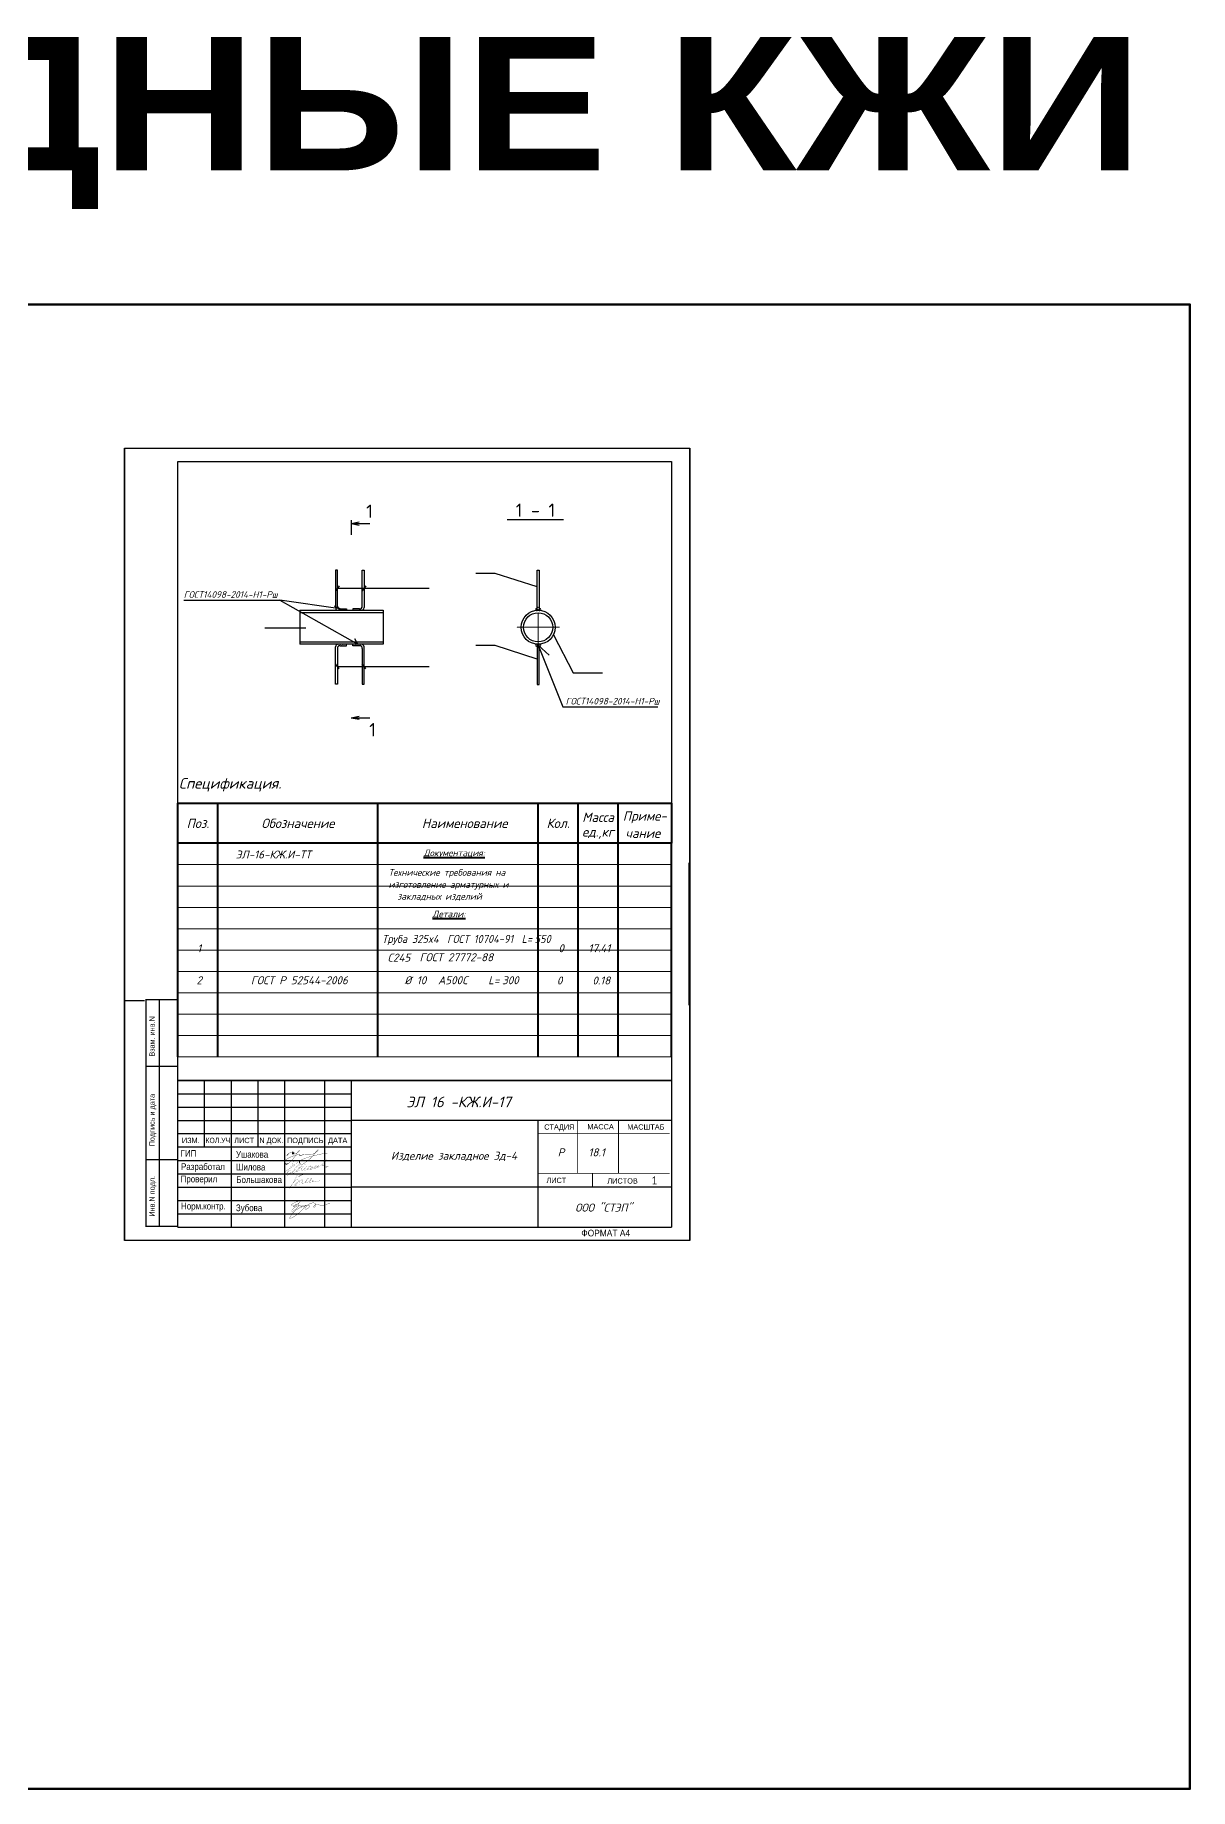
# Model space of a CAD drawing. Header units: millimetres. Extents: x -41985 to 836963, y -232665 to -4590.
# Drawn here: x 793679 to 836963, y -160899 to -95148 of the extents above; entities that cross this region are included whole.
import ezdxf
from ezdxf.enums import TextEntityAlignment as Align

# ---------------------------------------------------------------- set-up
doc = ezdxf.new("R2010")
doc.units = ezdxf.units.MM
doc.linetypes.add('осевая', pattern=[50.8, 31.75, -6.35, 6.35, -6.35])
doc.layers.get('Defpoints').update_dxf_attribs({"color": 1, "lineweight": 0})
for name, color, linetype, lineweight in [('B-FEQM-E-TEXT', 7, 'Continuous', 25), ('k_ Выноски', 7, 'Continuous', 13), ('k_ Рамка', 252, 'Continuous', 40), ('Осевая', 251, 'осевая', 5)]:
    doc.layers.add(name, color=color, linetype=linetype, lineweight=lineweight)
doc.layers.add('FORMAT', color=7, linetype='Continuous')
doc.styles.add('Arial', font='arial.ttf', dxfattribs={"height": 250})
doc.styles.get("Standard").update_dxf_attribs({"font": 'isocpeur.ttf'})
doc.styles.add('STEP PR', font='isocpeui.ttf')

# ---------------------------------------------------------------- blocks, each defined once
blk = doc.blocks.new('ЭлПодп_ Шилова')
at = {"const_width": 0.05}
for points in [[(0.47, 1, 0.068498), (5.28, 4.43, 0.674759), (4.88, 5.12, 0.182602), (3.28, 4.31, 0.517238), (3.44, 3.76, 0.173536), (4.17, 3.81, 0.067093), (2.82, 2.87, 0.126532), (1.14, -0.05, 0.810229), (1.52, -0.43, 0.068205), (6.1, 3.52, 0.98416), (5.94, 3.68, 0.159926), (3.51, 0.75, 0.726707), (3.71, 0.4, 0.064732), (7.24, 3.64, 0.955489), (7.05, 3.73, 0.108118), (4.86, 1.06, 0.999191), (5.15, 0.89, 0.073137), (8.13, 3.39, 0.92733), (7.89, 3.64, 0.143356), (6.55, 1.58, 0.700614), (6.79, 1.33, 0.103436), (8.67, 2.67, 0.872301), (8.51, 2.83, 0.212445), (7.74, 1.67, 0.410253), (8.11, 1.49, 0.069149), (10.05, 2.88, 0.728947), (9.89, 3.16, 0.149644), (8.91, 1.92, 0.622202), (9.36, 1.66, 0.105788), (10.84, 2.51, 0.768005), (10.59, 2.76, 0.203164), (10.06, 1.85, 0.679716), (10.41, 1.85, 0.151671), (12.2, 3.04, 0.946538), (11.93, 3.2, 0.166232), (11.27, 2.26, 0.686937), (11.6, 2.07, 0.154394), (13.18, 3.36, 0.13266), (12.34, 2.3, 0.096944), (16.22, 5.32, 0.94435), (15.86, 5.52, 0.126135), (14.38, 3.25, 0.22066), (15.35, 3.81, 0.198805), (14.95, 3.41, 0.84013), (15.09, 3.27, 0.067004), (15.54, 3.39, 0.217555), (15.2, 3.05, 0.527289), (15.36, 2.86, 0.012947), (16.98, 2.97, 0.072811), (15.66, 2.39)], [(1.29, 0.41, -0.178026), (2.36, 1.35, -0.659099), (2.78, 0.93, -0.130438), (1.71, -0.07, -0.62518), (1.29, 0.41)]]:
    blk.add_lwpolyline(points, format="xyb", dxfattribs=at)
blk = doc.blocks.new('ЭлПодп_ Зубова')
blk.add_lwpolyline([(2.73, 3.52, 0, 0.1, -0.179107), (2.31, 3.28, 0.1, 0.1, -0.771768), (2.18, 3.5, 0.1, 0.1, -0.145944), (5.32, 4.87, 0.1, 0.1, -0.737724), (5.45, 4.65, 0.1, 0.1, -0.116868), (3.1, 2.79, 0.1, 0.1, -0.770434), (2.83, 2.95, 0.1, 0.1, -0.157903), (4.67, 3.66, 0.1, 0.1, -0.671464), (4.87, 2.91, 0.1, 0.1, -0.128504), (2.64, 1.02, 0.1, 0.1, -0.767327), (2.35, 1.4, 0.1, 0.1, -0.199614), (5.49, 3.28, 0.1, 0.1, -0.601167), (5.83, 2.94, 0.1, 0.1, -0.340199), (5.5, 2.61, 0.1, 0.1, -0.108968), (7.39, 3.32, 0.1, 0.1, -0.735888), (7.48, 3.15, 0.1, 0.1, -0.121719), (2.01, -1.67, 0.1, 0.1, -0.855389), (1.63, -1.3, 0.1, 0.1, -0.226365), (6.85, 2.87, 0.1, 0.1, 0), (8.44, 3.32, 0.1, 0.1, -0.527335), (8.98, 2.85, 0.1, 0.1, -0.229645), (7.66, 1.8, 0.1, 0.1, -0.678334), (7.28, 2.03, 0.1, 0.1, -0.23541), (9.91, 4.13, 0.1, 0.1, -0.217394), (11.06, 4, 0.1, 0.1, -0.395121), (11.31, 3.39, 0.1, 0.1, -0.14145), (10.87, 2.61, 0.1, 0.1, -0.776459), (10.52, 2.79, 0.1, 0.1, -0.316063), (11.87, 3.67, 0.1, 0.1, -0.167736), (13.07, 3.25, 0.1, 0.1, 0.304217), (14.38, 3.25, 0.1, 0.1, -0.075719), (16.78, 4.02, 0.1, 0.1, 0)], format="xyseb")
blk = doc.blocks.new('ЭлПодп_ Ушакова')
at = {"ltscale": 100}
h = blk.add_hatch(color=256, dxfattribs=at)
h.paths.add_polyline_path([(2.57, 0.73, -0.124879), (1.57, 0.23, -0.201501), (0.84, 0.42, -0.210429), (0.59, 1.09, 0.102378), (0.63, 0.49, 0.233212), (1.11, 0), (1.63, 0, 0.05666), (1.79, 0.08, 0.020067)])
h.paths.add_polyline_path([(1.63, 0), (1.11, 0, 0.17055)])
h.paths.add_polyline_path([(2.4, 4.19, 0.068604), (1.48, 3.45, 0.676971), (1.67, 3.33, -0.040913)])
h.paths.add_polyline_path([(3.85, 4.46, 0.052547), (3.66, 4.08, 0.32708), (3.86, 3.76, -0.283013)])
h.paths.add_polyline_path([(7.88, 3.81, -0.122702), (6.32, 3.36, -0.746456), (6.2, 3.57), (6.23, 3.63), (6.1, 3.46, 0.746456), (6.22, 3.24, 0.157589)])
h.paths.add_polyline_path([(6.47, 1.18, -0.046533), (7.15, 1.72, 0.012242), (6.4, 1.33, 0.301126), (6.08, 0.73, 0.23102), (6.7, 0.06, -0.146842), (6.33, 0.66, -0.245628)])
at = {"ltscale": 100, "const_width": 0.1}
for points in [[(1.48, 3.45, -0.161737), (3.89, 4.75, -0.346409), (3.98, 4.63, 0.079464), (3.66, 4.08, 0.624225), (4.15, 3.8, 0.137761), (6.22, 4.99, 1.080115), (6.08, 5.19, 0.072927), (4.8, 3.37, -0.088625), (1.79, 0.08, -0.488793), (0.63, 0.49, -0.147282), (0.65, 1.34, -0.117101), (4.8, 3.37), (6.19, 3.75, -0.632318), (6.26, 3.68), (6.2, 3.57, 0.746456), (6.32, 3.36, 0.122702), (7.88, 3.81), (7.77, 3.63, 0.470873), (7.92, 3.49, 0.111847), (9.33, 3.82, 0.14919), (10.39, 3.69, 0.114996), (12.12, 4.27, 0.063721), (13.14, 5.14)], [(0.59, 1.09, 0.210429), (0.84, 0.42, 0.201501), (1.57, 0.23, 0.124879), (2.57, 0.73)], [(2.4, 4.19, 0.040913), (1.67, 3.33, -0.676971), (1.48, 3.45)], [(6.23, 3.63), (6.1, 3.46, 0.746456), (6.22, 3.24, 0.157589), (7.88, 3.81)], [(13.02, 5.35, 0.097861), (12.12, 4.27, -0.034796), (11.19, 3.12, -0.086546), (7.6, 0.14, -0.488089), (6.08, 0.73, -0.302185), (6.4, 1.33, -0.074007), (11.19, 3.12, -0.025091), (13.32, 3.62, -0.004863), (16.42, 4.24, -0.4278), (16.58, 4.15), (16.51, 4.04)], [(7.15, 1.72, 0.046533), (6.47, 1.18, 0.245628), (6.33, 0.66, 0.146842), (6.7, 0.06)], [(13.01, 5.35, -0.14337), (13.18, 5.42, -0.520938), (13.25, 5.35, -0.127879), (13.14, 5.14)]]:
    blk.add_lwpolyline(points, format="xyb", dxfattribs=at)
at = {"ltscale": 100}
blk.add_lwpolyline([(3.89, 4.51, 0.3073), (3.86, 3.76)], format="xyb", dxfattribs=at)
blk = doc.blocks.new('ЭлПодп_ Большакова')
at = {"const_width": 0.05}
for points in [[(5.12, 5.48, -0.036246), (1.8, -0.28, -0.114701), (4.56, 3.12, -0.335137), (5.18, 2.99, -0.174838), (4.3, 0.97, -0.569219), (3.84, 1.1, -0.132581), (6.51, 3, -0.31779), (6.89, 2.84, -0.148184), (5.92, 1.4, -0.449829), (5.4, 1.4, -0.193685), (5.78, 2.63)], [(6.96, 1.99, 0.240539), (6.72, 1.57, 0.67885), (7, 1.5, 0.047623), (8.8, 3.3, 0.477245), (8.69, 3.72, 0.098829), (7.95, 2.04, 0.574418), (8.28, 1.85, 0.049964), (10.23, 3.33, 1.208797), (9.97, 3.5, 0.113838), (9.38, 2.17, 0.60443), (9.76, 2.07, 0.055054), (10.77, 2.91, 0.108555), (10.59, 2.24, 0.175998), (11.28, 2.42, -0.218146), (12.13, 2.42, 0.234828), (13.14, 2.81)]]:
    blk.add_lwpolyline(points, format="xyb", dxfattribs=at)
blk.add_lwpolyline([(5.3, 4.24, 0.2, 0.05, -0.154207), (7.29, 4.98, 0.05, 0.05, 0)], format="xyseb")
blk = doc.blocks.new('*U1872')
for p, q in [((-18500, -1500), (0, -1500)), ((-18500, -3000), (-18500, -1500)), ((-17000, -3000), (-17000, -1500)), ((-11000, -3000), (-11000, -1500)), ((-5000, -3000), (-5000, -1500)), ((-3500, -3000), (-3500, -1500)), ((-2000, -3000), (-2000, -1500)), ((0, -1500), (0, -3000)), ((0, -3000), (-18500, -3000)), ((-18500, -11000), (-18500, -3000)), ((-17000, -11000), (-17000, -3000)), ((-11000, -11000), (-11000, -3000)), ((-5000, -11000), (-5000, -3000)), ((-3500, -11000), (-3500, -3000)), ((-2000, -11000), (-2000, -3000)), ((0, -11000), (0, -3000))]:
    blk.add_line(p, q)
at = {"color": 8, "lineweight": 20}
for p, q in [((0, -3800), (-18500, -3800)), ((0, -4600), (-18500, -4600)), ((0, -5400), (-18500, -5400)), ((0, -6200), (-18500, -6200)), ((0, -7000), (-18500, -7000)), ((0, -7800), (-18500, -7800)), ((0, -8600), (-18500, -8600)), ((0, -9400), (-18500, -9400)), ((0, -10200), (-18500, -10200)), ((0, -11000), (-18500, -11000))]:
    blk.add_line(p, q, dxfattribs=at)
at = {"style": 'STEP PR'}
for s, p in [('Масса', (-2750, -2021)), ('Приме-', (-1000, -2021)), ('Поз.', (-17750, -2250)), ('Обозначение', (-14000, -2250)), ('Наименование', (-7750, -2250)), ('Кол.', (-4250, -2250)), ('ед.,кг', (-2750, -2613)), ('чание', (-1073, -2622))]:
    blk.add_text(s, height=350, dxfattribs=at).set_placement(p, align=Align.MIDDLE)
at = {"style": 'STEP PR', "flags": 8}
blk.add_attdef('СПЕЦИФИКАЦИЯ', (-18463, -950), '', height=400, dxfattribs=at)
blk = doc.blocks.new('REINFORCED_CONCRETE')

msp = doc.modelspace()

# ---------------------------------------------------------------- linework, layer by layer
for p, q in [((797031.36755, -110635.47282), (797031.36755, -140335.47282)), ((797031.36755, -110635.47282), (818218.21751, -110635.47282)), ((797031.36755, -140335.47282), (797031.36755, -110635.47282)), ((818218.21751, -110635.47282), (818218.21751, -140335.47282)), ((818218.21751, -140335.47282), (818218.21751, -110635.47282)), ((799031.36755, -111135.47282), (817531.36755, -111135.47282)), ((799031.36755, -139835.47282), (799031.36755, -111135.47282)), ((799031.36755, -139829.60079), (799031.36755, -111135.47282)), ((817531.36755, -111135.47282), (817531.36755, -139835.47282)), ((799029.0783, -139835.47282), (817529.0783, -139835.47282)), ((799029.0783, -139835.47282), (817529.0783, -139835.47282)), ((799029.0783, -139835.47282), (814740.36956, -139835.47282)), ((799029.0783, -139835.47282), (812101.2353, -139835.47282)), ((799029.0783, -139835.47282), (817529.0783, -139835.47282)), ((818218.21751, -140335.47282), (797031.36755, -140335.47282))]:
    msp.add_line(p, q)
at = {"ltscale": 100}
for p, q in [((802856.99219, -116338.62451), (805773.79593, -117988.14915)), ((805107.90519, -116662.09545), (804895.46275, -116560.11608)), ((802290.46851, -117375.28775), (803828.71586, -117375.28775)), ((805773.79593, -117988.14915), (805663.61912, -117779.02496)), ((812534.80787, -118022.17186), (812943.75942, -118394.26345))]:
    msp.add_line(p, q, dxfattribs=at)
at = {"color": 0}
for p, q in [((797031.36755, -131335.47282), (797031.36755, -126001.65302)), ((818191.78318, -131512.54005), (818191.78318, -126178.72024))]:
    msp.add_line(p, q, dxfattribs=at)
at = {"layer": 'Defpoints', "lineweight": 53}
msp.add_lwpolyline([(762622.91612, -105243.82908), (836962.88929, -105243.82908), (836962.88929, -160899.30684), (762622.91612, -160899.30684)], close=True, dxfattribs=at)
at = {"layer": 'FORMAT'}
for p, q in [((805524.25115, -113335.60034), (805524.25115, -113878.39526)), ((805524.25115, -113456.54696), (805827.10461, -113397.05922)), ((805524.25115, -113456.54696), (806225.52257, -113456.54696)), ((805524.25115, -113456.54696), (805827.10461, -113516.0347)), ((804940.26598, -115213.48893), (804940.26598, -116613.48893)), ((805007.90519, -115213.48893), (804940.26598, -115213.48893)), ((805007.90519, -116562.09545), (805007.90519, -115213.48893)), ((805940.26598, -116562.09545), (805940.26598, -115213.48893)), ((805940.26598, -115213.48893), (806007.90519, -115213.48893)), ((806007.90519, -115213.48893), (806007.90519, -116613.48893)), ((810917.53347, -115329.01708), (810201.20658, -115329.01708)), ((812499.80243, -115838.00227), (810917.53347, -115329.01708)), ((812499.80243, -116713.31904), (812499.80243, -115213.12054)), ((812499.80243, -115213.12054), (812570.04583, -115213.12054)), ((812570.04583, -115213.12054), (812570.04583, -116713.31904)), ((812570.04583, -115213.12054), (812570.04583, -116363.31904)), ((799250.2254, -116338.62451), (802856.99219, -116338.62451)), ((805107.90519, -116662.09545), (802856.99219, -116338.62451)), ((805007.90519, -115887.79219), (808455.02364, -115887.79219)), ((803602.90448, -116713.48893), (806724.37789, -116713.48893)), ((803602.90448, -116713.48893), (803602.90448, -117988.14915)), ((806724.37789, -116803.1579), (803602.90448, -116803.1579)), ((804932.91844, -116713.48893), (805007.90519, -116713.48893)), ((804972.27659, -116713.48893), (804932.91844, -116713.48893)), ((805040.26598, -116713.48893), (805354.20446, -116713.48893)), ((805107.90519, -116662.09545), (805354.20446, -116662.09545)), ((805354.20446, -116662.09545), (805354.20446, -116713.48893)), ((805593.96672, -116662.09545), (805593.96672, -116713.48893)), ((805840.26598, -116662.09545), (805593.96672, -116662.09545)), ((806724.37789, -116713.48893), (806724.37789, -117988.14915)), ((812570.04583, -116713.31904), (812499.80243, -116713.31904)), ((813109.26035, -117627.24372), (813852.39852, -119052.62365)), ((803602.90448, -117898.48018), (806724.37789, -117898.48018)), ((806724.37789, -117988.14915), (803602.90448, -117988.14915)), ((804940.26598, -119488.14915), (804940.26598, -118088.14915)), ((805007.90519, -118139.54263), (805007.90519, -119488.14915)), ((805107.90519, -118039.54263), (805354.20446, -118039.54263)), ((805354.20446, -118039.54263), (805354.20446, -117988.14915)), ((805593.96672, -118039.54263), (805593.96672, -117988.14915)), ((805840.26598, -118039.54263), (805593.96672, -118039.54263)), ((805940.26598, -118139.54263), (805940.26598, -119488.14915)), ((806007.90519, -119488.14915), (806007.90519, -118088.14915)), ((810917.53347, -118030.23617), (810201.20658, -118030.23617)), ((812499.80243, -118539.22136), (810917.53347, -118030.23617)), ((812499.80243, -117988.31904), (812499.80243, -119488.51754)), ((812534.80787, -118022.17186), (813458.54518, -120337.99462)), ((812570.04583, -119488.51754), (812570.04583, -117988.31904)), ((812570.04583, -119488.51754), (812570.04583, -118338.31904)), ((805007.90519, -118813.84589), (808455.02364, -118813.84589)), ((805007.90519, -119488.14915), (804940.26598, -119488.14915)), ((805940.26598, -119488.14915), (806007.90519, -119488.14915)), ((812499.80243, -119488.51754), (812570.04583, -119488.51754)), ((813852.39852, -119052.62365), (814950.98301, -119052.62365)), ((805524.25115, -120738.97506), (805827.10461, -120679.48732)), ((805524.25115, -120738.97506), (806225.52257, -120738.97506)), ((805524.25115, -120738.97506), (805827.10461, -120798.4628)), ((813458.54518, -120337.99462), (817022.04332, -120337.99462)), ((797031.36755, -131335.47282), (797781.36755, -131335.47282)), ((799029.0783, -134335.47282), (817547.53332, -134335.47282)), ((799029.0783, -134835.47282), (805529.0783, -134835.47282)), ((799029.0783, -135335.47282), (805529.0783, -135335.47282)), ((799029.0783, -135835.47282), (805529.0783, -135835.47282)), ((799029.0783, -137335.47282), (805529.0783, -137335.47282)), ((799029.0783, -137835.47282), (805529.0783, -137835.47282)), ((799029.0783, -138335.47282), (805529.0783, -138335.47282)), ((799029.0783, -138835.47282), (805529.0783, -138835.47282)), ((799029.0783, -139335.47282), (805529.0783, -139335.47282))]:
    msp.add_line(p, q, dxfattribs=at)
at = {"layer": 'FORMAT', "lineweight": 30}
for p, q in [((805078.04977, -115793.30021), (804937.76061, -115982.28417)), ((806078.04977, -115793.30021), (805937.76061, -115982.28417)), ((805078.04977, -118908.33787), (804937.76061, -118719.35391)), ((806078.04977, -118908.33787), (805937.76061, -118719.35391))]:
    msp.add_line(p, q, dxfattribs=at)
at = {"layer": 'FORMAT'}
for points, const_width in [([(799031.36748, -139810.31421), (797831.36748, -139810.31421), (797831.36748, -131310.31421), (799031.36748, -131310.31421)], 50), ([(798331.36748, -139810.31421), (798331.36748, -131310.31421)], 50), ([(799031.36748, -133810.31421), (797831.36748, -133810.31421)], 50), ([(817529.0783, -134335.47282), (799029.0783, -134335.47282), (799029.0783, -139835.47282)], 50), ([(800029.0783, -134335.47282), (800029.0783, -136835.47282)], 50), ([(801029.0783, -134335.47282), (801029.0783, -139835.47282)], 50), ([(802029.0783, -134335.47282), (802029.0783, -136835.47282)], 50), ([(803029.0783, -134335.47282), (803029.0783, -139835.47282)], 50), ([(804529.0783, -134335.47282), (804529.0783, -139835.47282)], 50), ([(805529.0783, -134335.47282), (805529.0783, -139835.47282)], 50), ([(805529.0783, -135835.47282), (817529.0783, -135835.47282)], 50), ([(812529.0783, -135835.47282), (812529.0783, -139835.47282)], 50), ([(814016.1783, -135832.85142), (814016.1783, -137821.95142)], 34.93), ([(815543.0783, -135832.85142), (815543.0783, -137821.95142)], 34.93), ([(799029.0783, -136335.47282), (805529.0783, -136335.47282)], 50), ([(812549.0783, -136321.95142), (817462.84619, -136321.95142)], 34.93), ([(799031.36748, -137310.31421), (797831.36748, -137310.31421)], 50), ([(799029.0783, -136835.47282), (805529.0783, -136835.47282)], 50), ([(812549.0783, -137821.95142), (817462.84619, -137821.95142)], 34.93), ([(814574.33151, -137821.95142), (814574.33151, -138329.85142)], 34.93), ([(805529.0783, -138335.47282), (817529.0783, -138335.47282)], 50)]:
    msp.add_lwpolyline(points, dxfattribs=dict(at, const_width=const_width))
for radius in [637.5, 547.5]:
    msp.add_circle((812534.80787, -117350.81904), radius, dxfattribs=at)
for centre, radius, start, end in [((805040.26598, -116613.48893), 100, 180, 270), ((805107.90519, -116562.09545), 100, 180, 270), ((805840.26598, -116562.09545), 100, 270, 0), ((805907.90519, -116613.48893), 100, 270, 0), ((812473.79712, -116682.97664), 40.47297, 50.2333227159, 309.2878237652), ((812595.81863, -116682.97664), 40.47297, 230.7121762348, 129.7666772841), ((805040.26598, -118088.14915), 100, 90, 180), ((805107.90519, -118139.54263), 100, 90, 180), ((805840.26598, -118139.54263), 100, 0, 90), ((805907.90519, -118088.14915), 100, 0, 90), ((812473.79712, -118018.66144), 40.47297, 50.7121762348, 309.7666772841), ((812595.81863, -118018.66144), 40.47297, 230.2333227159, 129.2878237652)]:
    msp.add_arc(centre, radius, start, end, dxfattribs=at)
msp.add_ellipse((812534.80787, -116651.86687), major_axis=(0, -61.45218), ratio=0.5715289978, dxfattribs=at)
at = {"layer": 'FORMAT', "extrusion": (0, 0, -1)}
msp.add_ellipse((812534.80787, -118049.77122), major_axis=(0, 61.45218), ratio=0.5715289978, dxfattribs=at)
at = {"layer": 'Осевая', "lineweight": 5, "ltscale": 0.1}
for p, q in [((812534.80787, -116803.31904), (812534.80787, -117988.31904)), ((813331.57612, -117350.81904), (811738.03963, -117350.81904))]:
    msp.add_line(p, q, dxfattribs=at)

# ---------------------------------------------------------------- block references
at = {"layer": 'k_ Выноски'}
ref = msp.add_blockref('REINFORCED_CONCRETE', (799082.81274, -129382.80621), dxfattribs=dict(at, xscale=100, yscale=100, zscale=100))
ref.add_attrib('POSITION', '1', dxfattribs={"layer": '0', "color": 0, "linetype": 'ByBlock', "height": 300, "style": 'STEP PR', "flags": 2}).set_placement((799832.81274, -129382.80621), align=Align.MIDDLE_CENTER)
ref.add_attrib('PROFILE', 'Труба 325x4', (806682.81274, -129182.80621), dxfattribs={"layer": '0', "color": 0, "linetype": 'ByBlock', "height": 300, "style": 'STEP PR', "width": 0.94, "flags": 2})
ref.add_attrib('REFERENCE', 'ГОСТ 10704-91', (809122.11274, -129182.80621), dxfattribs={"layer": '0', "color": 0, "linetype": 'ByBlock', "height": 300, "style": 'STEP PR', "width": 0.94, "flags": 2})
ref.add_attrib('LENGTH_T', 'L=', dxfattribs={"layer": '0', "color": 0, "linetype": 'ByBlock', "height": 300, "style": 'STEP PR', "width": 0.94, "flags": 2}).set_placement((812308.71274, -129182.80621), align=Align.RIGHT)
ref.add_attrib('LENGTH', '550', (812402.71274, -129182.80621), dxfattribs={"layer": '0', "color": 0, "linetype": 'ByBlock', "height": 300, "style": 'STEP PR', "width": 0.94, "flags": 2})
ref.add_attrib('STEEL', 'С245', dxfattribs={"layer": '0', "color": 0, "linetype": 'ByBlock', "height": 300, "style": 'STEP PR', "flags": 2}).set_placement((807742.62467, -129883.63852), align=Align.RIGHT)
ref.add_attrib('STEEL_REFERENCE', 'ГОСТ 27772-88', (808089.4769, -129870.20687), dxfattribs={"layer": '0', "color": 0, "linetype": 'ByBlock', "height": 300, "style": 'STEP PR', "flags": 2})
ref.add_attrib('COUNT', '0', dxfattribs={"layer": '0', "color": 0, "linetype": 'ByBlock', "height": 300, "style": 'STEP PR', "flags": 2}).set_placement((813499.58536, -129382.1202), align=Align.MIDDLE_RIGHT)
ref.add_attrib('WEIGHT', '17.41', dxfattribs={"layer": '0', "color": 0, "linetype": 'ByBlock', "height": 300, "style": 'STEP PR', "flags": 2}).set_placement((815242.0214, -129381.42957), align=Align.MIDDLE_RIGHT)
ref = msp.add_blockref('REINFORCED_CONCRETE', (799082.81274, -130982.80621), dxfattribs=dict(at, xscale=100, yscale=100, zscale=100))
ref.add_attrib('POSITION', '2', dxfattribs={"layer": '0', "color": 0, "linetype": 'ByBlock', "height": 300, "style": 'STEP PR', "flags": 2}).set_placement((799832.81274, -130732.80621), align=Align.CENTER)
ref.add_attrib('REFERENCE', 'ГОСТ Р 52544-2006', dxfattribs={"layer": '0', "color": 0, "linetype": 'ByBlock', "height": 300, "style": 'STEP PR', "flags": 2}).set_placement((803582.81274, -130732.80621), align=Align.CENTER)
ref.add_attrib('DIAM_T', '%%c', dxfattribs={"layer": '0', "color": 0, "linetype": 'ByBlock', "height": 300, "style": 'STEP PR', "flags": 2}).set_placement((807782.81274, -130732.80621), align=Align.RIGHT)
ref.add_attrib('DIAMETER', '10', (807982.81274, -130732.80621), dxfattribs={"layer": '0', "color": 0, "linetype": 'ByBlock', "height": 300, "style": 'STEP PR', "flags": 2})
ref.add_attrib('CLASS', 'A500C', (808782.81274, -130732.80621), dxfattribs={"layer": '0', "color": 0, "linetype": 'ByBlock', "height": 300, "style": 'STEP PR', "flags": 2})
ref.add_attrib('LENGTH_T', 'L=', dxfattribs={"layer": '0', "color": 0, "linetype": 'ByBlock', "height": 300, "style": 'STEP PR', "flags": 2}).set_placement((811082.81274, -130732.80621), align=Align.RIGHT)
ref.add_attrib('LENGTH', '300', (811182.81274, -130732.80621), dxfattribs={"layer": '0', "color": 0, "linetype": 'ByBlock', "height": 300, "style": 'STEP PR', "flags": 2})
ref.add_attrib('COUNT', '0', dxfattribs={"layer": '0', "color": 0, "linetype": 'ByBlock', "height": 300, "style": 'STEP PR', "flags": 2}).set_placement((813441.85446, -130741.55394), align=Align.RIGHT)
ref.add_attrib('WEIGHT', '0.18', dxfattribs={"layer": '0', "color": 0, "linetype": 'ByBlock', "height": 300, "style": 'STEP PR', "flags": 2}).set_placement((815237.75619, -130741.55394), align=Align.RIGHT)
at = {"layer": 'k_ Рамка'}
ref = msp.add_blockref('*U1872', (817531.36755, -122448.7761), dxfattribs=at)
ref.add_attrib('СПЕЦИФИКАЦИЯ', 'Спецификация.', (799068.76183, -123398.5113), dxfattribs={"layer": '0', "height": 400, "style": 'STEP PR'})
at = {"layer": 'k_ Рамка', "xscale": 100, "yscale": 100, "zscale": 100}
for name, p in [('ЭлПодп_ Ушакова', (802965.49599, -137483.18659)), ('ЭлПодп_ Шилова', (802993.882, -137855.24851)), ('ЭлПодп_ Большакова', (803027.95869, -138366.16983)), ('ЭлПодп_ Зубова', (803065.34888, -139347.73473))]:
    msp.add_blockref(name, p, dxfattribs=at)

# ---------------------------------------------------------------- texts
at = {"layer": 'B-FEQM-E-TEXT', "lineweight": 40, "style": 'Arial', "width": 0.85}
for s, p in [('Взам. инв.N', (798161.88499, -133444.3211)), ('Подпись и дата', (798161.88499, -136811.32455)), ('Инв.N подл.', (798161.88499, -139444.3211))]:
    msp.add_text(s, height=200, rotation=90, dxfattribs=at).set_placement(p)
at = {"layer": 'B-FEQM-E-TEXT', "lineweight": 40, "style": 'Arial', "width": 0.9}
for s, p in [('ИЗМ.', (799180.8988, -136687.18143)), ('ЛИСТ', (801144.57231, -136687.18143)), ('ПОДПИСЬ', (803120.8988, -136687.18143)), ('ДАТА', (804660.8988, -136687.18143))]:
    msp.add_text(s, height=200, dxfattribs=at).set_placement(p)
at = {"layer": 'B-FEQM-E-TEXT', "lineweight": 40, "style": 'Arial'}
for s, width, p, p2 in [('КОЛ.УЧ', 0.915628, (800067.33673, -136687.30058), (800987.33673, -136687.30058)), ('N ДОК.', 0.960781, (802088.08703, -136686.72852), (802978.08703, -136686.72852))]:
    msp.add_text(s, height=200, dxfattribs=dict(at, width=width)).set_placement(p, p2, align=Align.FIT)
at = {"layer": 'B-FEQM-E-TEXT', "style": 'Arial', "width": 0.85}
for s, height, p in [('ГИП', 250, (799136.55835, -137199.30318)), ('Ушакова', 250, (801207.10583, -137234.37997)), ('Проверил', 250, (799136.55835, -138157.63862)), ('Разработал', 250, (799151.35668, -137694.66041)), ('Шилова', 250, (801213.79585, -137712.65214)), ('Большакова', 250, (801222.06183, -138183.89226)), ('1', 300, (816797.20266, -138236.52885)), ('Норм.контр.', 250, (799151.35668, -139175.8787)), ('Зубова', 250, (801207.10583, -139239.20047))]:
    msp.add_text(s, height=height, dxfattribs=at).set_placement(p)
at = {"layer": 'B-FEQM-E-TEXT', "color": 7, "style": 'Arial', "width": 0.9}
msp.add_text('ФОРМАТ A4', height=250, dxfattribs=at).set_placement((814152.19165, -140185.22848))
at = {"layer": 'B-FEQM-E-TEXT', "lineweight": 40, "style": 'Arial', "width": 0.9}
for tag, text, p in [('СТАДИЯ', 'Стадия', (813327.6783, -136182.15142)), ('МАССА', 'Лист', (814874.2199, -136174.65842)), ('МАСШТАБ', 'Листов', (816571.1783, -136182.15142)), ('ЛИСТ', 'Лист', (813217.95761, -138183.67452)), ('ЛИСТОВ', 'Листов', (815698.91945, -138204.75113))]:
    msp.add_attdef(tag, text=text, height=200, dxfattribs=at).set_placement(p, align=Align.CENTER)
at = {"layer": 'FORMAT'}
for s, p in [('1', (806086.81452, -113249.97251)), ('%%u 1 - 1 ', (811375.6153, -113209.16497)), ('1', (806201.72445, -121440.12664))]:
    msp.add_text(s, height=500, dxfattribs=at).set_placement(p)
at = {"layer": 'FORMAT', "width": 0.8}
msp.add_text('xxxx', height=100, dxfattribs=at).set_placement((805035.28407, -116740.93513))
at = {"layer": 'FORMAT', "text_generation_flag": 2, "width": 0.8}
msp.add_text('xxxx', height=100, dxfattribs=at).set_placement((805912.8871, -116740.93513))
msp.add_text('xxxx', height=100, rotation=180, dxfattribs=at).set_placement((805035.28407, -117960.70295))
at = {"layer": 'FORMAT', "width": 0.8}
msp.add_text('xxxx', height=100, rotation=180, dxfattribs=at).set_placement((805912.8871, -117960.70295))
at = {"layer": 'k_ Выноски', "lineweight": 40, "style": 'STEP PR'}
for s, height, p in [('ГОСТ14098-2014-Н1-Рш', 250, (799250.2254, -116245.55546)), ('ГОСТ14098-2014-Н1-Рш', 250, (813563.82889, -120244.92557)), ('ЭЛ-16-КЖ.И-ТТ', 300, (801198.56956, -126018.11906)), ('%%UДокументация:', 250, (808242.14001, -125931.27969)), ('Технические требования на', 250, (806926.42344, -126666.1118)), ('изготовление арматурных и ', 250, (806927.40885, -127117.78562)), ('закладных изделий', 250, (807257.98552, -127563.22077)), ('%%uДетали:', 250, (808574.02009, -128220.57535)), ('ЭЛ 16 -КЖ.И-17', 400, (807597.81797, -135343.30655)), ('Изделие закладное Зд-4', 300, (807015.90866, -137311.01656)), ('Р', 300, (813267.94012, -137184.25072)), ('18.1', 300, (814418.41453, -137184.25072)), ('ООО "СТЭП"', 300, (813922.63958, -139256.50501))]:
    msp.add_text(s, height=height, dxfattribs=at).set_placement(p)
at = {"layer": 'k_ Выноски', "color": 1, "linetype": 'ByBlock', "insert": (799316.60789, -98442.51632), "char_height": 5000, "width": 145666.6922687, "attachment_point": 5, "style": 'STEP PR'}
msp.add_mtext('{\\fArial Black|b1|i0|c204|p34;\\C94;ЗАКЛАДНЫЕ КЖИ}', dxfattribs=at)

doc.saveas('drawing.dxf')
